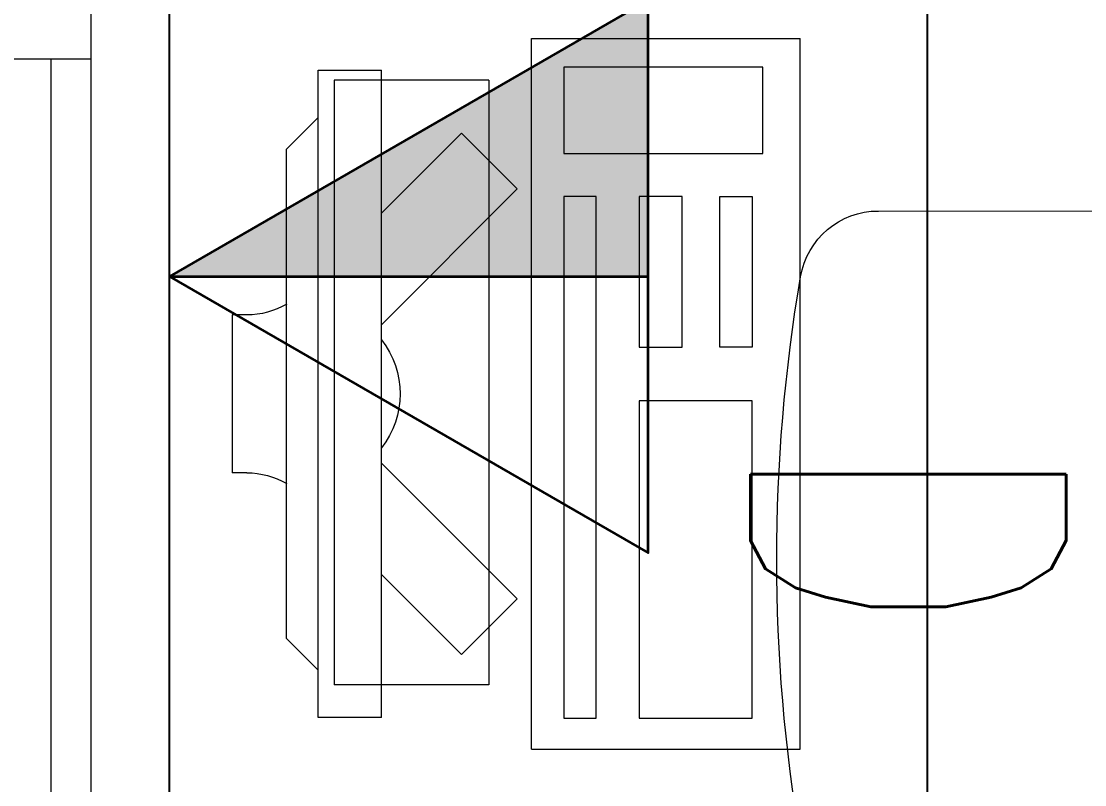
# Model space of a CAD drawing. Extents: x -560814 to 57327, y -29287 to 19916.
# Drawn here: x 25122 to 25795, y 2745 to 3229 of the extents above; entities that cross this region are included whole.
import ezdxf

# ---------------------------------------------------------------- set-up
doc = ezdxf.new("R2010")
doc.units = 0
doc.header["$LTSCALE"] = 0.25
doc.linetypes.add('DASHDOT', pattern=[25.4, 12.7, -6.35, 0, -6.35])
for name, color, linetype, lineweight in [('01-First Floor$0$Aluminum', 251, 'Continuous', 5), ('01-First Floor$0$LOADING', 253, 'Continuous', 5), ('01-First Floor$0$Walls', 251, 'Continuous', 5), ('E-LITE-CLNG-CNDT', 6, 'DASHDOT', 35), ('T-DATA-DEVC-TYPE', 2, 'Continuous', 25), ('T-DATA-WALL @ 100', 33, 'Continuous', 35)]:
    doc.layers.add(name, color=color, linetype=linetype, lineweight=lineweight)
doc.layers.add('01-First Floor$0$FALSE CEILING', color=251, linetype='Continuous')
doc.styles.add('DC_SIMPLEX', font='SIMPLEX.shx', dxfattribs={"width": 0.7})

# ---------------------------------------------------------------- blocks, each defined once
blk = doc.blocks.new('*U63')
blk.add_hatch(color=254).paths.add_polyline_path([(1.75, 3.0308), (0.0003, 3.0309), (0, 0)])
blk.add_line((0, 0), (0.0003, 3.0309))
blk.add_lwpolyline([(1.75, 3.0308), (0, 0), (-1.75, 3.0311)], close=True)
at = {"layer": 'T-DATA-DEVC-TYPE', "style": 'DC_SIMPLEX', "width": 0.7, "flags": 8}
blk.add_attdef('DC_TYPE', (2.6822, 5.6339), '', height=2, rotation=360, dxfattribs=at)
blk = doc.blocks.new('01-First Floor$0$ITCWLS1-P')
at = {"layer": '01-First Floor$0$LOADING'}
for p, q in [((-0.17, 0.45), (-0.17, 0)), ((-0.17, 0.45), (0, 0.45)), ((0, 0.45), (0, 0)), ((-0.26509, 0.43, 0), (-0.30509, 0.43, 0)), ((-0.30509, 0.43, 0), (-0.30509, 0.02, 0)), ((-0.26509, 0.43, 0), (-0.26509, 0.02, 0)), ((-0.14957, 0.43047), (-0.12914, 0.43047)), ((-0.12914, 0.43047), (-0.12914, 0.40893)), ((-0.197, 0.40939), (-0.295, 0.40939)), ((-0.295, 0.02639), (-0.295, 0.40939)), ((-0.197, 0.02639), (-0.197, 0.40939)), ((-0.32509, 0.38, 0), (-0.30509, 0.4, 0)), ((-0.32509, 0.38, 0), (-0.32509, 0.07, 0)), ((-0.35032, 0.275), (-0.35961, 0.275)), ((-0.35961, 0.175), (-0.35961, 0.275)), ((-0.35032, 0.175), (-0.35961, 0.175)), ((-0.32509, 0.07, 0), (-0.30509, 0.05, 0)), ((-0.197, 0.02639), (-0.295, 0.02639)), ((-0.30509, 0.02, 0), (-0.26509, 0.02, 0)), ((-0.17, 0), (0, 0))]:
    blk.add_line(p, q, dxfattribs=at)
at = {"layer": '01-First Floor$0$LOADING', "extrusion": (2.48281e-10, 3.18408e-10, -1)}
for p, q in [((-0.26509, 0.33952), (-0.21443, 0.39019)), ((-0.17907, 0.35483), (-0.21443, 0.39019)), ((-0.26509, 0.26881), (-0.17907, 0.35483))]:
    blk.add_line(p, q, dxfattribs=at)
at = {"layer": '01-First Floor$0$LOADING', "extrusion": (2.48281e-10, -3.18408e-10, -1)}
for p, q in [((-0.26509, 0.18119), (-0.17907, 0.09517)), ((-0.26509, 0.11048), (-0.21443, 0.05981)), ((-0.17907, 0.09517), (-0.21443, 0.05981))]:
    blk.add_line(p, q, dxfattribs=at)
at = {"layer": '01-First Floor$0$LOADING'}
for points in [[(-0.12914, 0.40893), (-0.12914, 0.09996), (-0.14957, 0.09996), (-0.14957, 0.43047)], [(-0.14957, 0.09997), (-0.14957, 0.09997), (-0.14957, 0.09997), (-0.14957, 0.09997), (-0.14957, 0.09997), (-0.14957, 0.09997), (-0.14957, 0.09997), (-0.14957, 0.09997), (-0.14957, 0.09997)], [(-0.14957, 0.09997), (-0.14957, 0.09997), (-0.14957, 0.09997), (-0.14957, 0.09997), (-0.14957, 0.09997), (-0.14957, 0.09997), (-0.14957, 0.09997), (-0.14957, 0.09997), (-0.14957, 0.09997), (-0.14957, 0.09997), (-0.14957, 0.09997), (-0.14957, 0.09997), (-0.14957, 0.09997), (-0.14957, 0.09997), (-0.14957, 0.09997), (-0.14957, 0.09997), (-0.14957, 0.09997), (-0.14957, 0.09997)], [(-0.14957, 0.09996), (-0.14957, 0.09996), (-0.14957, 0.09996), (-0.14957, 0.09996), (-0.14957, 0.09996), (-0.14957, 0.09996), (-0.14957, 0.09996), (-0.14957, 0.09996), (-0.14957, 0.09996), (-0.14957, 0.09996)], [(-0.14957, 0.09996), (-0.14957, 0.09996), (-0.14957, 0.09996), (-0.14957, 0.09996), (-0.14957, 0.09996), (-0.14957, 0.09996), (-0.14957, 0.09996)], [(-0.14957, 0.09997), (-0.14957, 0.09997), (-0.14957, 0.09997), (-0.14957, 0.09997), (-0.14957, 0.09997), (-0.14957, 0.09997), (-0.14957, 0.09997), (-0.14957, 0.09997), (-0.14957, 0.09997), (-0.14957, 0.09997)], [(-0.14957, 0.09997), (-0.14957, 0.09997), (-0.14957, 0.09997), (-0.14957, 0.09997), (-0.14957, 0.09997), (-0.14957, 0.09997), (-0.14957, 0.09997), (-0.14957, 0.09997), (-0.14957, 0.09997), (-0.14957, 0.09997), (-0.14957, 0.09997), (-0.14957, 0.09997), (-0.14957, 0.09997), (-0.14957, 0.09997), (-0.14957, 0.09997)], [(-0.14957, 0.09997), (-0.14957, 0.09997), (-0.14957, 0.09997), (-0.14957, 0.09997), (-0.14957, 0.09997), (-0.14957, 0.09997), (-0.14957, 0.09997), (-0.14957, 0.09997), (-0.14957, 0.09997), (-0.14957, 0.09997)], [(-0.14957, 0.09997), (-0.14957, 0.09997), (-0.14957, 0.09997), (-0.14957, 0.09997), (-0.14957, 0.09997), (-0.14957, 0.09997), (-0.14957, 0.09997), (-0.14957, 0.09997), (-0.14957, 0.09997), (-0.14957, 0.09997)], [(-0.14957, 0.09996), (-0.14957, 0.09996), (-0.14957, 0.09996), (-0.14957, 0.09996), (-0.14957, 0.09996), (-0.14957, 0.09996), (-0.14957, 0.09996), (-0.14957, 0.09996), (-0.14957, 0.09996), (-0.14957, 0.09996), (-0.14957, 0.09996), (-0.14957, 0.09996), (-0.14957, 0.09996), (-0.14957, 0.09996), (-0.14957, 0.09996), (-0.14957, 0.09996), (-0.14957, 0.09996), (-0.14957, 0.09996), (-0.14957, 0.09997), (-0.14957, 0.09997), (-0.14957, 0.09997), (-0.14957, 0.09997), (-0.14957, 0.09997), (-0.14957, 0.09997), (-0.14957, 0.09997), (-0.14957, 0.09997), (-0.14957, 0.09997), (-0.14957, 0.09997), (-0.14957, 0.09997), (-0.14957, 0.09997), (-0.14957, 0.09997), (-0.14957, 0.09997), (-0.14956, 0.09997), (-0.14956, 0.09997), (-0.14956, 0.09997), (-0.14956, 0.09996), (-0.14956, 0.09996), (-0.14956, 0.09996), (-0.14956, 0.09996), (-0.14956, 0.09996), (-0.14956, 0.09996), (-0.14956, 0.09996), (-0.14956, 0.09996), (-0.14956, 0.09996), (-0.14956, 0.09996), (-0.14956, 0.09996), (-0.14956, 0.09996), (-0.14956, 0.09996), (-0.14957, 0.09996), (-0.14957, 0.09996), (-0.14957, 0.09996), (-0.14957, 0.09996), (-0.14957, 0.09996), (-0.14957, 0.09996)], [(-0.14957, 0.09996), (-0.14957, 0.09996), (-0.14957, 0.09996), (-0.14957, 0.09996), (-0.14957, 0.09996), (-0.14957, 0.09996), (-0.14957, 0.09996), (-0.14957, 0.09996), (-0.14957, 0.09996), (-0.14957, 0.09996), (-0.14957, 0.09997), (-0.14957, 0.09997), (-0.14957, 0.09997), (-0.14957, 0.09996), (-0.14957, 0.09996), (-0.14957, 0.09996), (-0.14957, 0.09996), (-0.14957, 0.09996), (-0.14957, 0.09996), (-0.14957, 0.09997), (-0.14957, 0.09997), (-0.14957, 0.09997), (-0.14957, 0.09997), (-0.14957, 0.09997), (-0.14957, 0.09997), (-0.14957, 0.09997), (-0.14957, 0.09997), (-0.14957, 0.09997), (-0.14957, 0.09997), (-0.14957, 0.09997), (-0.14957, 0.09997), (-0.14957, 0.09997), (-0.14957, 0.09997), (-0.14957, 0.09997), (-0.14957, 0.09997), (-0.14957, 0.09997), (-0.14957, 0.09997), (-0.14957, 0.09997), (-0.14957, 0.09997), (-0.14957, 0.09997), (-0.14957, 0.09997), (-0.14957, 0.09997), (-0.14957, 0.09997), (-0.14957, 0.09997), (-0.14957, 0.09997), (-0.14957, 0.09997), (-0.14957, 0.09997), (-0.14957, 0.09997), (-0.14957, 0.09997), (-0.14957, 0.09997), (-0.14957, 0.09997), (-0.14957, 0.09997), (-0.14957, 0.09997), (-0.14957, 0.09997), (-0.14957, 0.09997), (-0.14957, 0.09997), (-0.14957, 0.09997), (-0.14957, 0.09997), (-0.14957, 0.09997), (-0.14957, 0.09997), (-0.14957, 0.09997), (-0.14957, 0.09997), (-0.14957, 0.09997), (-0.14957, 0.09997), (-0.14957, 0.09997), (-0.14957, 0.09997), (-0.14957, 0.09997), (-0.14957, 0.09997), (-0.14957, 0.09997), (-0.14957, 0.09997), (-0.14957, 0.09997), (-0.14957, 0.09997), (-0.14957, 0.09997), (-0.14957, 0.09997), (-0.14957, 0.09997), (-0.14957, 0.09997), (-0.14957, 0.09997), (-0.14957, 0.09997), (-0.14957, 0.09997), (-0.14957, 0.09997), (-0.14956, 0.09997), (-0.14957, 0.09997), (-0.14957, 0.09997), (-0.14957, 0.09997), (-0.14957, 0.09997), (-0.14956, 0.09997), (-0.14957, 0.09997), (-0.14957, 0.09997), (-0.14957, 0.09997), (-0.14957, 0.09997), (-0.14957, 0.09997), (-0.14957, 0.09997), (-0.14957, 0.09997), (-0.14957, 0.09997), (-0.14957, 0.09997), (-0.14957, 0.09997), (-0.14956, 0.09997), (-0.14957, 0.09996), (-0.14957, 0.09996), (-0.14957, 0.09996), (-0.14956, 0.09996), (-0.14957, 0.09996), (-0.14957, 0.09996), (-0.14957, 0.09996), (-0.14957, 0.09996), (-0.14957, 0.09996), (-0.14957, 0.09996), (-0.14957, 0.09996), (-0.14957, 0.09996), (-0.14957, 0.09996), (-0.14957, 0.09996)], [(-0.14957, 0.09996), (-0.14957, 0.09996), (-0.14957, 0.09996), (-0.14957, 0.09996), (-0.14957, 0.09996), (-0.14957, 0.09996), (-0.14957, 0.09996), (-0.14957, 0.09996)], [(-0.14957, 0.09996), (-0.14957, 0.09996), (-0.14957, 0.09996), (-0.14957, 0.09996), (-0.14957, 0.09996), (-0.14957, 0.09996), (-0.14957, 0.09996), (-0.14957, 0.09996), (-0.14957, 0.09996), (-0.14957, 0.09996), (-0.14957, 0.09996), (-0.14957, 0.09996), (-0.14957, 0.09996), (-0.14957, 0.09996), (-0.14957, 0.09996), (-0.14957, 0.09996), (-0.14957, 0.09996), (-0.14957, 0.09996), (-0.14957, 0.09996), (-0.14957, 0.09996), (-0.14957, 0.09996), (-0.14957, 0.09996), (-0.14957, 0.09996), (-0.14957, 0.09996), (-0.14957, 0.09996), (-0.14957, 0.09996), (-0.14957, 0.09996), (-0.14957, 0.09996), (-0.14957, 0.09996), (-0.14957, 0.09996), (-0.14957, 0.09996), (-0.14957, 0.09996), (-0.14957, 0.09996), (-0.14957, 0.09996), (-0.14957, 0.09996), (-0.14957, 0.09996), (-0.14957, 0.09996), (-0.14957, 0.09996), (-0.14957, 0.09996), (-0.14957, 0.09996), (-0.14957, 0.09996), (-0.14957, 0.09996), (-0.14957, 0.09996), (-0.14957, 0.09996), (-0.14957, 0.09996), (-0.14957, 0.09996), (-0.14957, 0.09996), (-0.14957, 0.09996), (-0.14956, 0.09996), (-0.14956, 0.09996), (-0.14956, 0.09996), (-0.14956, 0.09996), (-0.14957, 0.09996), (-0.14957, 0.09996), (-0.14957, 0.09996), (-0.14957, 0.09996), (-0.14957, 0.09996), (-0.14957, 0.09996), (-0.14956, 0.09996), (-0.14957, 0.09996), (-0.14957, 0.09996), (-0.14957, 0.09996), (-0.14957, 0.09996), (-0.14957, 0.09996), (-0.14957, 0.09996), (-0.14957, 0.09996), (-0.14957, 0.09996), (-0.14957, 0.09996), (-0.14957, 0.09996), (-0.14956, 0.09996), (-0.14956, 0.09996), (-0.14957, 0.09996), (-0.14957, 0.09996), (-0.14957, 0.09996), (-0.14957, 0.09996), (-0.14957, 0.09996), (-0.14957, 0.09996), (-0.14957, 0.09996), (-0.14957, 0.09996), (-0.14957, 0.09996), (-0.14957, 0.09996), (-0.14957, 0.09996), (-0.14957, 0.09996), (-0.14957, 0.09996), (-0.14957, 0.09996), (-0.14957, 0.09996), (-0.14957, 0.09996), (-0.14957, 0.09996), (-0.14957, 0.09996)], [(-0.14957, 0.09996), (-0.14957, 0.09996), (-0.14957, 0.09996), (-0.14957, 0.09996), (-0.14957, 0.09996), (-0.14957, 0.09996), (-0.14957, 0.09996), (-0.14957, 0.09996), (-0.14957, 0.09996), (-0.14957, 0.09996), (-0.14957, 0.09996), (-0.14957, 0.09996)], [(-0.14957, 0.09996), (-0.14957, 0.09996), (-0.14956, 0.09996), (-0.14956, 0.09996), (-0.14956, 0.09996), (-0.14956, 0.09996), (-0.14957, 0.09996)], [(-0.14957, 0.09996), (-0.14957, 0.09996), (-0.14957, 0.09996), (-0.14957, 0.09996), (-0.14957, 0.09996), (-0.14957, 0.09996), (-0.14957, 0.09996), (-0.14957, 0.09996), (-0.14957, 0.09996), (-0.14956, 0.09996), (-0.14956, 0.09996), (-0.14956, 0.09996), (-0.14956, 0.09996), (-0.14956, 0.09996), (-0.14956, 0.09996), (-0.14956, 0.09996), (-0.14957, 0.09996)]]:
    blk.add_lwpolyline(points, dxfattribs=at)
for points in [[(-0.1019, 0.43047), (-0.03039, 0.43047), (-0.03039, 0.22944), (-0.1019, 0.22944)], [(-0.1019, 0.19536), (-0.07466, 0.19536), (-0.07466, 0.09996), (-0.1019, 0.09996)], [(-0.03039, 0.19536), (-0.05082, 0.19536), (-0.05082, 0.09996), (-0.03039, 0.09996)], [(-0.14956, 0.09996), (-0.14956, 0.09996), (-0.14956, 0.09996), (-0.14956, 0.09996), (-0.14956, 0.09996), (-0.14956, 0.09996), (-0.14956, 0.09996), (-0.14956, 0.09996), (-0.14957, 0.09996), (-0.14957, 0.09996), (-0.14957, 0.09996), (-0.14957, 0.09996), (-0.14957, 0.09996), (-0.14957, 0.09996), (-0.14957, 0.09996), (-0.14957, 0.09996), (-0.14957, 0.09996), (-0.14957, 0.09996), (-0.14957, 0.09996), (-0.14957, 0.09996), (-0.14957, 0.09996), (-0.14957, 0.09996), (-0.14957, 0.09996), (-0.14957, 0.09996), (-0.14957, 0.09996), (-0.14957, 0.09996), (-0.14957, 0.09996), (-0.14957, 0.09996), (-0.14957, 0.09996), (-0.14957, 0.09996), (-0.14957, 0.09996), (-0.14957, 0.09996), (-0.14957, 0.09996), (-0.14957, 0.09996), (-0.14957, 0.09996), (-0.14957, 0.09996), (-0.14957, 0.09996), (-0.14957, 0.09996), (-0.14957, 0.09996), (-0.14957, 0.09996), (-0.14957, 0.09996), (-0.14957, 0.09996), (-0.14957, 0.09996), (-0.14957, 0.09996), (-0.14957, 0.09996), (-0.14957, 0.09996), (-0.14957, 0.09996), (-0.14957, 0.09996), (-0.14957, 0.09996), (-0.14957, 0.09996), (-0.14957, 0.09996), (-0.14957, 0.09996), (-0.14957, 0.09996), (-0.14957, 0.09996), (-0.14957, 0.09996), (-0.14957, 0.09996), (-0.14957, 0.09996), (-0.14956, 0.09996), (-0.14956, 0.09996), (-0.14956, 0.09996), (-0.14956, 0.09996), (-0.14956, 0.09996), (-0.14956, 0.09996), (-0.14956, 0.09996), (-0.14956, 0.09996), (-0.14956, 0.09996), (-0.14956, 0.09996), (-0.14956, 0.09996), (-0.14956, 0.09996), (-0.14956, 0.09996), (-0.14956, 0.09996), (-0.14956, 0.09996), (-0.14956, 0.09996), (-0.14956, 0.09996), (-0.14956, 0.09996), (-0.14956, 0.09996), (-0.14956, 0.09996), (-0.14956, 0.09996), (-0.14956, 0.09996), (-0.14956, 0.09996), (-0.14956, 0.09996), (-0.14956, 0.09996), (-0.14956, 0.09996), (-0.14956, 0.09996), (-0.14956, 0.09996), (-0.14956, 0.09996), (-0.14956, 0.09996), (-0.14956, 0.09996), (-0.14956, 0.09996), (-0.14957, 0.09996), (-0.14957, 0.09996), (-0.14957, 0.09996), (-0.14957, 0.09996), (-0.14957, 0.09996), (-0.14957, 0.09996), (-0.14957, 0.09996), (-0.14957, 0.09996), (-0.14957, 0.09996), (-0.14957, 0.09996), (-0.14957, 0.09996), (-0.14957, 0.09996), (-0.14957, 0.09996), (-0.14957, 0.09996), (-0.14957, 0.09996), (-0.14957, 0.09996), (-0.14957, 0.09996), (-0.14957, 0.09996), (-0.14957, 0.09996), (-0.14957, 0.09996), (-0.14957, 0.09996), (-0.14957, 0.09996), (-0.14957, 0.09996), (-0.14957, 0.09996), (-0.14957, 0.09996), (-0.14957, 0.09996), (-0.14957, 0.09996), (-0.14957, 0.09996), (-0.14957, 0.09996), (-0.14957, 0.09996), (-0.14957, 0.09996), (-0.14957, 0.09996), (-0.14957, 0.09996), (-0.14957, 0.09996), (-0.14957, 0.09996), (-0.14957, 0.09996), (-0.14957, 0.09996), (-0.14957, 0.09996), (-0.14957, 0.09996), (-0.14957, 0.09996), (-0.14957, 0.09996), (-0.14957, 0.09996), (-0.14957, 0.09996), (-0.14957, 0.09996), (-0.14957, 0.09996), (-0.14957, 0.09996), (-0.14957, 0.09996), (-0.14957, 0.09996), (-0.14957, 0.09996), (-0.14957, 0.09996), (-0.14957, 0.09996), (-0.14957, 0.09996), (-0.14957, 0.09996), (-0.14957, 0.09996), (-0.14957, 0.09996), (-0.14957, 0.09996), (-0.14957, 0.09996), (-0.14957, 0.09996), (-0.14957, 0.09996), (-0.14957, 0.09996), (-0.14957, 0.09996), (-0.14957, 0.09996), (-0.14957, 0.09996), (-0.14957, 0.09996), (-0.14957, 0.09996), (-0.14956, 0.09996), (-0.14956, 0.09996), (-0.14956, 0.09996), (-0.14956, 0.09996), (-0.14956, 0.09996), (-0.14956, 0.09996), (-0.14956, 0.09996), (-0.14956, 0.09996), (-0.14956, 0.09996), (-0.14956, 0.09996), (-0.14956, 0.09996), (-0.14956, 0.09996), (-0.14956, 0.09996), (-0.14956, 0.09996), (-0.14956, 0.09996), (-0.14956, 0.09996), (-0.14956, 0.09996), (-0.14956, 0.09996), (-0.14956, 0.09996), (-0.14956, 0.09996), (-0.14956, 0.09996), (-0.14956, 0.09996), (-0.14956, 0.09996), (-0.14956, 0.09996), (-0.14956, 0.09996), (-0.14956, 0.09996), (-0.14956, 0.09996), (-0.14956, 0.09996), (-0.14956, 0.09996), (-0.14956, 0.09996), (-0.14956, 0.09996), (-0.14956, 0.09996), (-0.14956, 0.09996), (-0.14956, 0.09996), (-0.14956, 0.09996), (-0.14956, 0.09996), (-0.14956, 0.09996), (-0.14956, 0.09996), (-0.14956, 0.09996), (-0.14956, 0.09996), (-0.14956, 0.09996), (-0.14956, 0.09996), (-0.14956, 0.09996), (-0.14956, 0.09996), (-0.14956, 0.09996), (-0.14956, 0.09996), (-0.14956, 0.09996), (-0.14957, 0.09996), (-0.14957, 0.09996), (-0.14957, 0.09996), (-0.14957, 0.09996), (-0.14957, 0.09996), (-0.14957, 0.09996), (-0.14957, 0.09996), (-0.14957, 0.09996), (-0.14957, 0.09996), (-0.14957, 0.09996), (-0.14957, 0.09996), (-0.14957, 0.09996), (-0.14957, 0.09996), (-0.14957, 0.09996), (-0.14957, 0.09996), (-0.14957, 0.09996), (-0.14957, 0.09996), (-0.14957, 0.09996), (-0.14957, 0.09996), (-0.14957, 0.09996), (-0.14957, 0.09996), (-0.14957, 0.09996), (-0.14957, 0.09996), (-0.14957, 0.09996), (-0.14957, 0.09996), (-0.14957, 0.09996), (-0.14957, 0.09996), (-0.14957, 0.09996), (-0.14957, 0.09996), (-0.14957, 0.09996), (-0.14957, 0.09996), (-0.14957, 0.09996), (-0.14957, 0.09996), (-0.14957, 0.09996), (-0.14956, 0.09996), (-0.14956, 0.09996), (-0.14956, 0.09996), (-0.14956, 0.09996), (-0.14956, 0.09996), (-0.14956, 0.09996), (-0.14956, 0.09996), (-0.14956, 0.09996), (-0.14956, 0.09996), (-0.14956, 0.09996), (-0.14956, 0.09996), (-0.14956, 0.09996), (-0.14956, 0.09996), (-0.14956, 0.09996), (-0.14956, 0.09996), (-0.14956, 0.09996), (-0.14956, 0.09996), (-0.14956, 0.09996), (-0.14956, 0.09996), (-0.14956, 0.09996), (-0.14956, 0.09996), (-0.14956, 0.09996), (-0.14956, 0.09996), (-0.14956, 0.09996), (-0.14956, 0.09996), (-0.14956, 0.09996), (-0.14956, 0.09996), (-0.14956, 0.09996), (-0.14956, 0.09996), (-0.14956, 0.09996), (-0.14956, 0.09996), (-0.14956, 0.09996), (-0.14956, 0.09996), (-0.14956, 0.09996), (-0.14956, 0.09996), (-0.14956, 0.09996), (-0.14956, 0.09996), (-0.14956, 0.09996), (-0.14956, 0.09996), (-0.14956, 0.09996), (-0.14956, 0.09996), (-0.14956, 0.09996)], [(-0.14957, 0.09996), (-0.14957, 0.09996), (-0.14957, 0.09996), (-0.14957, 0.09996), (-0.14957, 0.09996), (-0.14957, 0.09996), (-0.14957, 0.09996), (-0.14957, 0.09996), (-0.14957, 0.09996), (-0.14957, 0.09996), (-0.14957, 0.09996), (-0.14957, 0.09996), (-0.14957, 0.09996), (-0.14957, 0.09996), (-0.14957, 0.09996), (-0.14957, 0.09996), (-0.14957, 0.09996), (-0.14957, 0.09996), (-0.14957, 0.09996), (-0.14957, 0.09996), (-0.14957, 0.09996), (-0.14957, 0.09996), (-0.14957, 0.09996), (-0.14957, 0.09996), (-0.14957, 0.09996), (-0.14957, 0.09996), (-0.14957, 0.09996), (-0.14957, 0.09996), (-0.14957, 0.09996), (-0.14957, 0.09996), (-0.14957, 0.09996), (-0.14957, 0.09996), (-0.14957, 0.09996), (-0.14957, 0.09996), (-0.14957, 0.09996), (-0.14957, 0.09996), (-0.14957, 0.09996), (-0.14957, 0.09996), (-0.14957, 0.09996), (-0.14957, 0.09996), (-0.14957, 0.09996), (-0.14957, 0.09996), (-0.14957, 0.09996), (-0.14957, 0.09996), (-0.14957, 0.09996), (-0.14957, 0.09996), (-0.14957, 0.09996), (-0.14957, 0.09996), (-0.14957, 0.09996), (-0.14957, 0.09996), (-0.14957, 0.09996), (-0.14957, 0.09996), (-0.14957, 0.09996), (-0.14957, 0.09996), (-0.14957, 0.09996), (-0.14957, 0.09996), (-0.14957, 0.09996), (-0.14957, 0.09996), (-0.14957, 0.09996), (-0.14957, 0.09996), (-0.14957, 0.09996), (-0.14957, 0.09996), (-0.14957, 0.09996), (-0.14957, 0.09996), (-0.14957, 0.09996), (-0.14957, 0.09996), (-0.14957, 0.09996), (-0.14957, 0.09996), (-0.14957, 0.09996), (-0.14957, 0.09996), (-0.14957, 0.09996), (-0.14957, 0.09996), (-0.14957, 0.09996), (-0.14957, 0.09996), (-0.14957, 0.09996), (-0.14957, 0.09996), (-0.14957, 0.09996), (-0.14957, 0.09996), (-0.14957, 0.09996), (-0.14957, 0.09996), (-0.14957, 0.09996), (-0.14957, 0.09996), (-0.14957, 0.09996), (-0.14957, 0.09996), (-0.14957, 0.09996), (-0.14957, 0.09996), (-0.14957, 0.09996), (-0.14957, 0.09996), (-0.14957, 0.09996), (-0.14957, 0.09996), (-0.14957, 0.09996), (-0.14957, 0.09996), (-0.14957, 0.09996), (-0.14957, 0.09996), (-0.14957, 0.09996), (-0.14957, 0.09996), (-0.14957, 0.09996), (-0.14957, 0.09996), (-0.14957, 0.09996), (-0.14957, 0.09996), (-0.14957, 0.09996), (-0.14957, 0.09996), (-0.14957, 0.09996), (-0.14957, 0.09996), (-0.14957, 0.09996), (-0.14957, 0.09996), (-0.14957, 0.09996), (-0.14957, 0.09996), (-0.14957, 0.09996), (-0.14957, 0.09996), (-0.14957, 0.09996), (-0.14957, 0.09996), (-0.14957, 0.09996), (-0.14957, 0.09996), (-0.14957, 0.09996), (-0.14957, 0.09996), (-0.14957, 0.09996), (-0.14957, 0.09996), (-0.14957, 0.09996), (-0.14957, 0.09996), (-0.14957, 0.09996), (-0.14957, 0.09996), (-0.14957, 0.09996), (-0.14957, 0.09996), (-0.14957, 0.09996), (-0.14957, 0.09996), (-0.14957, 0.09996), (-0.14957, 0.09996), (-0.14957, 0.09996), (-0.14957, 0.09996), (-0.14957, 0.09996), (-0.14957, 0.09996), (-0.14957, 0.09996), (-0.14957, 0.09996), (-0.14957, 0.09996), (-0.14957, 0.09996), (-0.14957, 0.09996), (-0.14957, 0.09996), (-0.14957, 0.09996), (-0.14957, 0.09996), (-0.14957, 0.09996), (-0.14957, 0.09996), (-0.14957, 0.09996), (-0.14957, 0.09996), (-0.14957, 0.09996), (-0.14957, 0.09996), (-0.14957, 0.09996), (-0.14957, 0.09996), (-0.14957, 0.09996), (-0.14957, 0.09996), (-0.14957, 0.09996), (-0.14957, 0.09996), (-0.14957, 0.09996), (-0.14957, 0.09996), (-0.14957, 0.09996), (-0.14957, 0.09996), (-0.14957, 0.09996), (-0.14957, 0.09996), (-0.14957, 0.09996), (-0.14957, 0.09996), (-0.14957, 0.09996), (-0.14957, 0.09996), (-0.14957, 0.09996), (-0.14957, 0.09996), (-0.14957, 0.09996), (-0.14957, 0.09996), (-0.14957, 0.09996), (-0.14957, 0.09996), (-0.14957, 0.09996), (-0.14957, 0.09996), (-0.14957, 0.09996), (-0.14957, 0.09996), (-0.14957, 0.09996), (-0.14957, 0.09996), (-0.14957, 0.09996), (-0.14957, 0.09996), (-0.14957, 0.09996), (-0.14957, 0.09996), (-0.14957, 0.09996), (-0.14957, 0.09996), (-0.14957, 0.09996), (-0.14957, 0.09996), (-0.14957, 0.09996), (-0.14957, 0.09996), (-0.14957, 0.09996), (-0.14957, 0.09996), (-0.14957, 0.09996), (-0.14957, 0.09996), (-0.14957, 0.09996), (-0.14957, 0.09996), (-0.14957, 0.09996), (-0.14957, 0.09996), (-0.14957, 0.09996), (-0.14957, 0.09996), (-0.14957, 0.09996), (-0.14957, 0.09996), (-0.14957, 0.09996), (-0.14957, 0.09996), (-0.14957, 0.09996), (-0.14957, 0.09996), (-0.14957, 0.09996), (-0.14957, 0.09996), (-0.14957, 0.09996), (-0.14957, 0.09996), (-0.14957, 0.09996), (-0.14957, 0.09996), (-0.14957, 0.09996), (-0.14957, 0.09996), (-0.14957, 0.09996), (-0.14957, 0.09996), (-0.14957, 0.09996), (-0.14957, 0.09996), (-0.14957, 0.09996), (-0.14957, 0.09996)], [(-0.14957, 0.09996), (-0.14957, 0.09996), (-0.14957, 0.09996), (-0.14957, 0.09996), (-0.14957, 0.09996), (-0.14957, 0.09996), (-0.14957, 0.09996), (-0.14957, 0.09996), (-0.14957, 0.09996), (-0.14957, 0.09996), (-0.14957, 0.09996), (-0.14957, 0.09996), (-0.14957, 0.09996), (-0.14957, 0.09996), (-0.14957, 0.09996), (-0.14957, 0.09996), (-0.14957, 0.09996), (-0.14957, 0.09996), (-0.14957, 0.09996), (-0.14957, 0.09996), (-0.14957, 0.09996), (-0.14957, 0.09996), (-0.14957, 0.09996), (-0.14957, 0.09996), (-0.14957, 0.09996), (-0.14957, 0.09996), (-0.14957, 0.09996), (-0.14957, 0.09996), (-0.14957, 0.09996), (-0.14957, 0.09996), (-0.14957, 0.09996), (-0.14957, 0.09996), (-0.14957, 0.09996), (-0.14957, 0.09996), (-0.14957, 0.09996), (-0.14957, 0.09996), (-0.14957, 0.09996), (-0.14957, 0.09996), (-0.14957, 0.09996), (-0.14957, 0.09996), (-0.14957, 0.09996), (-0.14957, 0.09996), (-0.14957, 0.09996), (-0.14957, 0.09996), (-0.14957, 0.09996), (-0.14957, 0.09996), (-0.14957, 0.09996), (-0.14957, 0.09996), (-0.14957, 0.09996), (-0.14957, 0.09996), (-0.14957, 0.09996), (-0.14957, 0.09996), (-0.14957, 0.09996), (-0.14957, 0.09996), (-0.14957, 0.09996), (-0.14957, 0.09996), (-0.14957, 0.09996), (-0.14957, 0.09996), (-0.14957, 0.09996), (-0.14957, 0.09996), (-0.14957, 0.09996), (-0.14957, 0.09996), (-0.14957, 0.09996), (-0.14957, 0.09996), (-0.14957, 0.09996), (-0.14957, 0.09996), (-0.14957, 0.09996), (-0.14957, 0.09996), (-0.14957, 0.09996), (-0.14957, 0.09996), (-0.14957, 0.09996), (-0.14957, 0.09996), (-0.14957, 0.09996), (-0.14957, 0.09996), (-0.14957, 0.09996), (-0.14957, 0.09996), (-0.14957, 0.09996), (-0.14957, 0.09996), (-0.14957, 0.09996), (-0.14957, 0.09996), (-0.14957, 0.09996), (-0.14957, 0.09996), (-0.14957, 0.09996), (-0.14957, 0.09996), (-0.14957, 0.09996), (-0.14957, 0.09996), (-0.14957, 0.09996), (-0.14957, 0.09996), (-0.14957, 0.09996), (-0.14957, 0.09996), (-0.14957, 0.09996), (-0.14957, 0.09996), (-0.14957, 0.09996), (-0.14957, 0.09996), (-0.14957, 0.09996), (-0.14957, 0.09996), (-0.14957, 0.09996), (-0.14957, 0.09996), (-0.14957, 0.09996), (-0.14957, 0.09996), (-0.14957, 0.09996), (-0.14957, 0.09996), (-0.14957, 0.09996), (-0.14957, 0.09996), (-0.14957, 0.09996), (-0.14957, 0.09996), (-0.14957, 0.09996), (-0.14957, 0.09996), (-0.14957, 0.09996), (-0.14957, 0.09996), (-0.14957, 0.09996), (-0.14957, 0.09996), (-0.14957, 0.09996), (-0.14957, 0.09996), (-0.14957, 0.09996), (-0.14957, 0.09996), (-0.14957, 0.09996), (-0.14957, 0.09996), (-0.14957, 0.09996), (-0.14957, 0.09996), (-0.14957, 0.09996), (-0.14957, 0.09996), (-0.14957, 0.09996), (-0.14957, 0.09996), (-0.14957, 0.09996), (-0.14957, 0.09996), (-0.14957, 0.09996), (-0.14957, 0.09996), (-0.14957, 0.09996), (-0.14957, 0.09996), (-0.14957, 0.09996), (-0.14957, 0.09996), (-0.14957, 0.09996), (-0.14957, 0.09996), (-0.14957, 0.09996), (-0.14957, 0.09996), (-0.14957, 0.09996), (-0.14957, 0.09996), (-0.14957, 0.09996), (-0.14957, 0.09996), (-0.14957, 0.09996), (-0.14957, 0.09996), (-0.14957, 0.09996), (-0.14957, 0.09996), (-0.14957, 0.09996), (-0.14957, 0.09996), (-0.14957, 0.09996), (-0.14957, 0.09996), (-0.14957, 0.09996), (-0.14957, 0.09996), (-0.14957, 0.09996), (-0.14957, 0.09996), (-0.14957, 0.09996), (-0.14957, 0.09996), (-0.14957, 0.09996), (-0.14957, 0.09996), (-0.14957, 0.09996), (-0.14957, 0.09996), (-0.14957, 0.09996), (-0.14957, 0.09996), (-0.14957, 0.09996), (-0.14957, 0.09996), (-0.14957, 0.09996), (-0.14957, 0.09996), (-0.14957, 0.09996), (-0.14957, 0.09996), (-0.14957, 0.09996), (-0.14957, 0.09996), (-0.14957, 0.09996), (-0.14957, 0.09996), (-0.14957, 0.09996), (-0.14957, 0.09996), (-0.14957, 0.09996), (-0.14957, 0.09996), (-0.14957, 0.09996), (-0.14957, 0.09996), (-0.14957, 0.09996), (-0.14957, 0.09996), (-0.14957, 0.09996), (-0.14957, 0.09996), (-0.14957, 0.09996), (-0.14957, 0.09996), (-0.14957, 0.09996), (-0.14957, 0.09996), (-0.14957, 0.09996), (-0.14957, 0.09996), (-0.14957, 0.09996), (-0.14957, 0.09996), (-0.14957, 0.09996), (-0.14957, 0.09996), (-0.14957, 0.09996), (-0.14957, 0.09996), (-0.14957, 0.09996), (-0.14957, 0.09996), (-0.14957, 0.09996), (-0.14957, 0.09996), (-0.14957, 0.09996), (-0.14957, 0.09996), (-0.14957, 0.09996), (-0.14957, 0.09996), (-0.14957, 0.09996), (-0.14957, 0.09996), (-0.14957, 0.09996), (-0.14957, 0.09996), (-0.14957, 0.09996), (-0.14957, 0.09996), (-0.14957, 0.09996), (-0.14957, 0.09996), (-0.14957, 0.09996), (-0.14957, 0.09996), (-0.14957, 0.09996), (-0.14957, 0.09996), (-0.14957, 0.09996), (-0.14957, 0.09996), (-0.14957, 0.09996), (-0.14957, 0.09996), (-0.14957, 0.09996), (-0.14957, 0.09996), (-0.14957, 0.09996)], [(-0.14957, 0.0727), (-0.02358, 0.0727), (-0.02358, 0.01818), (-0.14957, 0.01818)]]:
    blk.add_lwpolyline(points, close=True, dxfattribs=at)
for centre, radius, start, end in [((-0.35032, 0.325), 0.05, 270, 300.30934), ((-0.3089, 0.225), 0.05564, 321.94311, 38.05689), ((-0.35032, 0.125), 0.05, 59.69066, 90)]:
    blk.add_arc(centre, radius, start, end, dxfattribs=at)
blk = doc.blocks.new('01-First Floor$0$GF21018-P')
at = {"color": 0}
blk.add_line((-0.2207, 0.47563), (-0.2207, 0.0675), dxfattribs=at)
for centre, radius, start, end in [((-0.0001, -0.52948), 1.06948, 80.36712, 99.63288), ((-0.1707, 0.47563), 0.05, 99.63288, 180)]:
    blk.add_arc(centre, radius, start, end, dxfattribs=at)
blk = doc.blocks.new('01-First Floor$0$A$C37be4daf')
at = {"layer": '01-First Floor$0$Aluminum'}
for p, q in [((1341.01, 548.24), (1341.01, 598.24)), ((291.01, 573.24), (1341.01, 573.24)), ((1391.01, 548.24), (241.01, 548.24)), ((1416.01, 498.24), (216.01, 498.24))]:
    blk.add_line(p, q, dxfattribs=at)
blk = doc.blocks.new('01-First Floor')
at = {"layer": '01-First Floor$0$FALSE CEILING'}
blk.add_line((25695.56, 1919.52, -0.1), (25695.56, 3820.42, -0.1), dxfattribs=at)
blk.add_lwpolyline([(29215.56, 1440), (25215.56, 1440), (25215.56, 5010), (29215.56, 5010)], close=True, dxfattribs=at)
at = {"layer": '01-First Floor$0$LOADING'}
blk.add_line((25695.56, 1919.52, -0.1), (25695.56, 3820.42, -0.1), dxfattribs=at)
at = {"layer": '01-First Floor$0$Walls'}
blk.add_line((25215.56, 1440), (25215.56, 3930), dxfattribs=at)
at = {"rotation": 90}
blk.add_blockref('01-First Floor$0$A$C37be4daf', (25713.8, 1863.99), dxfattribs=at)
at = {"layer": '01-First Floor$0$LOADING', "extrusion": (8.01373e-06, -1.93988e-16, 1), "xscale": -1000.000000000011, "yscale": 1000.000000000011, "zscale": 1000.000000000011, "rotation": 180}
blk.add_blockref('01-First Floor$0$ITCWLS1-P', (25614.76, 3218.06, 0.1), dxfattribs=at)
at = {"layer": '01-First Floor$0$LOADING', "extrusion": (7.77426e-06, 2.24021e-05, 1), "xscale": -1000, "yscale": 1000.000000000001, "zscale": 1000, "rotation": 90.00141075505213}
blk.add_blockref('01-First Floor$0$GF21018-P', (26140.04, 2888.17, 0.17), dxfattribs=at)

msp = doc.modelspace()

# ---------------------------------------------------------------- block references
at = {"layer": 'E-LITE-CLNG-CNDT'}
msp.add_blockref('01-First Floor', (0, 0), dxfattribs=at)
at = {"layer": 'T-DATA-WALL @ 100'}
ref = msp.add_blockref('*U63', (25215.56, 3067.44), dxfattribs=dict(at, xscale=-100, yscale=100, zscale=100, rotation=270))
ref.add_attrib('DC_TYPE', 'D', (25583.36, 2966.18, 0), dxfattribs={"layer": 'T-DATA-DEVC-TYPE', "height": 200, "rotation": 270, "style": 'DC_SIMPLEX', "width": 0.7, "flags": 8})

doc.saveas('drawing.dxf')
